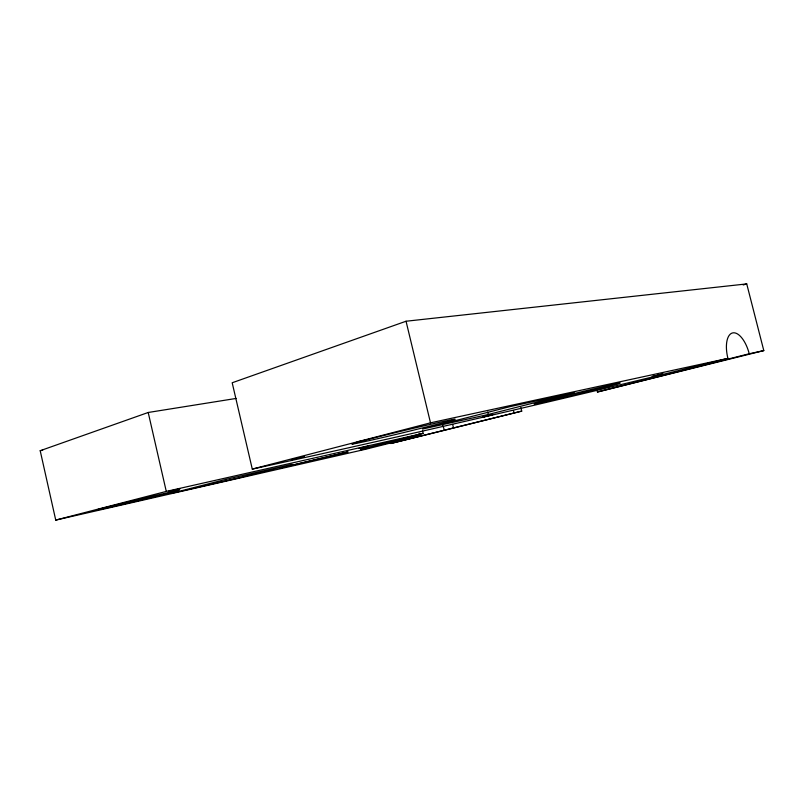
<?xml version="1.0" encoding="UTF-8"?>
<svg xmlns="http://www.w3.org/2000/svg" width="804" height="804" viewBox="0 0 804 804"><rect width="100%" height="100%" fill="white"/><g stroke="black" fill="none" stroke-linecap="round" stroke-linejoin="round"><path stroke-width="1.21" d="M419.155 433.255A18.964 12.643 75.9 0 0 419.628 435.718L365.931 449.185L55.737 520.098L40.2 450.712L148.207 412.482L236.105 398.442M406.04 321.238L232.185 382.764L252.285 469.094C411.336 434.331 569.956 397.729 727.921 358.383A23.939 10.894 75.2 0 1 732.675 332.906A23.939 10.894 75.2 0 1 749.227 353.76L763.8 350.604L746.735 283.902L406.04 321.238L430.502 422.834L727.921 358.383M743.147 284.968L746.735 283.902M366.664 439.788L351.82 444.069A53.134 0.955 -13.5 0 0 402.251 432.934L437.838 424.15A53.134 0.955 -13.5 0 0 440.914 421.999A53.134 0.955 -13.5 0 0 366.664 439.788L357.016 441.909M55.737 520.098L166.277 491.415L423.145 433.396L422.562 430.984M252.285 469.094L430.502 422.834M551.825 399.106L534.409 403.769A44.411 0.643 -13.6 0 0 569.142 396.091L600.447 388.412M488.279 414.492L574.156 392.674L510.078 406.633L422.532 429.045L488.279 414.492L487.686 412.07M423.145 433.396L361.599 448.913L419.628 435.718M521.726 411.125L390.764 443.506L521.726 411.125L520.831 407.467M749.227 353.76L597.452 392A67.647 39.115 75.5 0 0 596.859 389.669M763.8 350.604L597.452 392M657.531 375.146L662.948 373.9L652.144 376.533L657.551 375.287M364.513 448.843L368.724 447.888L360.383 449.878L364.604 448.923M40.2 450.712L42.672 450.28M148.207 412.482L166.277 491.415M552.167 399.025A44.411 0.643 -13.6 0 1 612.98 384.453A44.411 0.643 -13.6 0 1 600.146 388.483M513.454 410.512A63.235 40.26 75.7 0 1 514.057 412.864M452.592 424.361A60.049 40.763 75.9 0 1 453.556 427.999M442.743 425.487A18.964 12.643 75.9 0 1 444.29 430.11M291.43 459.687L304.193 456.672L291.43 459.687M279.812 468.159L347.901 451.959L279.812 468.159M359.107 448.371L368.503 446.13L359.107 448.371M168.629 491.455L179.855 488.832L168.629 491.455M482.531 417.125L492.782 414.683L482.531 417.125M178.789 490.551L171.915 492.44A42.12 0.543 -13.3 0 1 115.876 505.847A42.12 0.543 -13.3 0 1 102.832 508.168L129.163 501.686A42.12 0.543 -13.3 0 1 178.257 490.53L178.789 490.551M225.884 479.375L172.83 492.963L238.497 477.968L292.184 464.32L225.884 479.375"/></g></svg>
